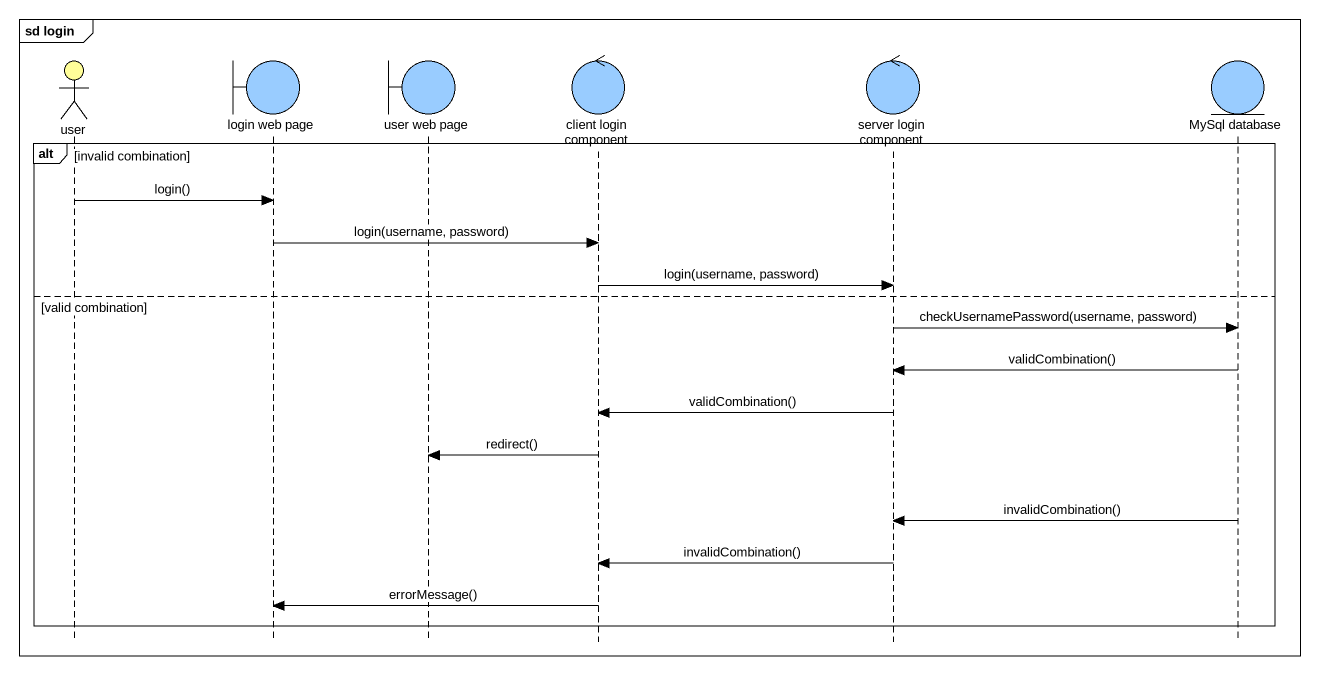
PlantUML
@startuml
mainframe sd login
hide footbox
actor user #FFFE99
boundary "login web page" as login_web_page #99CCFF
boundary "user web page" as user_web_page #99CCFF
control "client login component" as client_login_component #99CCFF
control "server login component" as server_login_component #99CCFF
entity "MySql database" as MySql_database #99CCFF

alt invalid combination
  user -> login_web_page : login()
  login_web_page -> client_login_component : login(username, password)
  client_login_component -> server_login_component : login(username, password)
else valid combination
  server_login_component -> MySql_database : checkUsernamePassword(username, password)
  MySql_database -> server_login_component : validCombination()
  server_login_component -> client_login_component : validCombination()
  client_login_component -> user_web_page : redirect()
  MySql_database -> server_login_component : invalidCombination()
  server_login_component -> client_login_component : invalidCombination()
  client_login_component -> login_web_page : errorMessage()
end
@enduml
